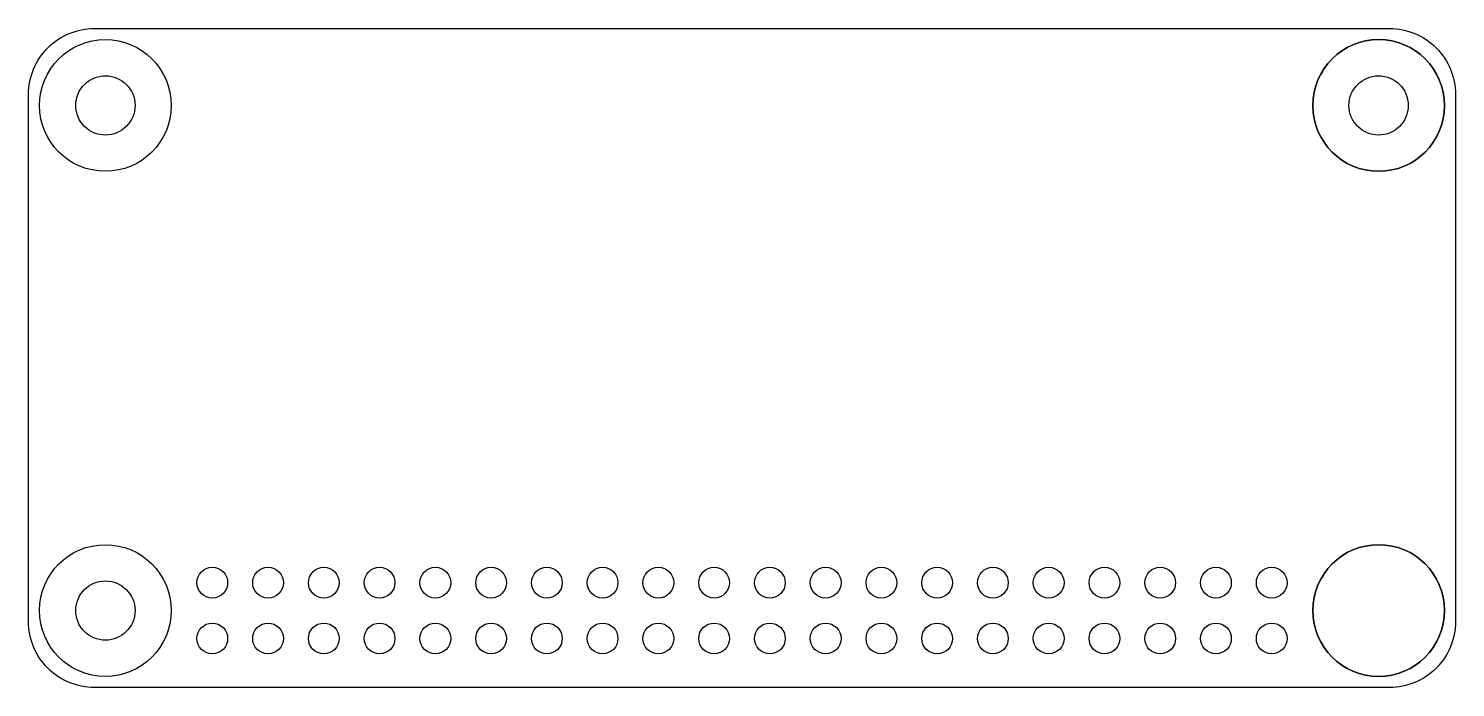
# Model space of a CAD drawing. Header units: millimetres. Extents: x -32.5 to 32.5, y -15 to 15.
import ezdxf

# ---------------------------------------------------------------- set-up
doc = ezdxf.new("R2010")
doc.units = ezdxf.units.MM
doc.layers.get('0').update_dxf_attribs({"linetype": 'CONTINUOUS'})

msp = doc.modelspace()

# ---------------------------------------------------------------- linework, layer by layer
msp.add_lwpolyline([(29.5, -15), (-29.5, -15, -0.414214), (-32.5, -12), (-32.5, 12, -0.414214), (-29.5, 15), (29.5, 15, -0.414214), (32.5, 12), (32.5, -12, -0.414214)], format="xyb", close=True)
for centre, radius in [((-29, 11.5), 3), ((-29, 11.5), 3), ((29, 11.5), 3), ((-29, 11.5), 1.35), ((29, 11.5), 1.35), ((-29, -11.5), 3), ((-29, -11.5), 3), ((29, -11.5), 3), ((-24.13, -10.23), 0.7), ((-21.59, -10.23), 0.7), ((-19.05, -10.23), 0.7), ((-16.51, -10.23), 0.7), ((-13.97, -10.23), 0.7), ((-11.43, -10.23), 0.7), ((-8.89, -10.23), 0.7), ((-6.35, -10.23), 0.7), ((-3.81, -10.23), 0.7), ((-1.27, -10.23), 0.7), ((1.27, -10.23), 0.7), ((3.81, -10.23), 0.7), ((6.35, -10.23), 0.7), ((8.89, -10.23), 0.7), ((11.43, -10.23), 0.7), ((13.97, -10.23), 0.7), ((16.51, -10.23), 0.7), ((19.05, -10.23), 0.7), ((21.59, -10.23), 0.7), ((24.13, -10.23), 0.7), ((-29, -11.5), 1.35), ((-24.13, -12.77), 0.7), ((-21.59, -12.77), 0.7), ((-19.05, -12.77), 0.7), ((-16.51, -12.77), 0.7), ((-13.97, -12.77), 0.7), ((-11.43, -12.77), 0.7), ((-8.89, -12.77), 0.7), ((-6.35, -12.77), 0.7), ((-3.81, -12.77), 0.7), ((-1.27, -12.77), 0.7), ((1.27, -12.77), 0.7), ((3.81, -12.77), 0.7), ((6.35, -12.77), 0.7), ((8.89, -12.77), 0.7), ((11.43, -12.77), 0.7), ((13.97, -12.77), 0.7), ((16.51, -12.77), 0.7), ((19.05, -12.77), 0.7), ((21.59, -12.77), 0.7), ((24.13, -12.77), 0.7)]:
    msp.add_circle(centre, radius)
at = {"extrusion": (0, 0, -1)}
for centre in [(-29, 11.5), (-29, -11.5)]:
    msp.add_circle(centre, 3, dxfattribs=at)

doc.saveas('drawing.dxf')
